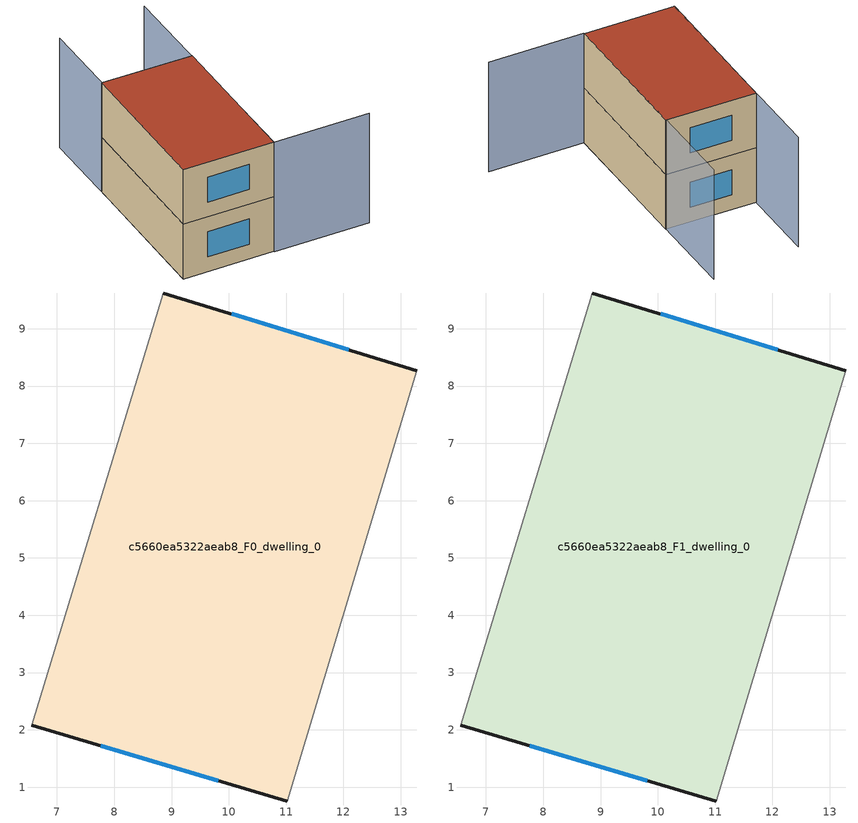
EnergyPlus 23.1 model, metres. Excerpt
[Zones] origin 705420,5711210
c5660ea5322aeab8_F0_dwelling_0
 floor ground (EU_floor_Construction): 13.28,8.27 11.02,0.76 6.56,2.08 8.86,9.62 z0
 wall outside (EU_wall_Construction): 13.28,8.27 8.86,9.62 / 6.56,2.08 11.02,0.76 z0:3
 wall adiabatic (EU_wall_Construction): 11.02,0.76 13.28,8.27 / 8.86,9.62 6.56,2.08 z0:3
 window (EU_Window_Construction): 12.09,8.63 10.05,9.26 / 7.76,1.72 9.82,1.11 z0.81:2.19
c5660ea5322aeab8_F1_dwelling_0
 floor to c5660ea5322aeab8_F0_dwelling_0 (EU_floor_Construction): 13.28,8.27 11.02,0.76 6.56,2.08 8.86,9.62 z3
 wall outside (EU_wall_Construction): 13.28,8.27 8.86,9.62 / 6.56,2.08 11.02,0.76 z3:6
 wall adiabatic (EU_wall_Construction): 11.02,0.76 13.28,8.27 / 8.86,9.62 6.56,2.08 z3:6
 window (EU_Window_Construction): 12.09,8.63 10.05,9.26 / 7.76,1.72 9.82,1.11 z3.81:5.19
 roof outside (EU_roof_Construction): 11.02,0.76 13.28,8.27 8.86,9.62 6.56,2.08 z6
shading: 15.7,-0.66 11.01,0.73 / 11.01,0.73 14.54,12.61 / 10,13.48 6.61,2.06 z0:6
[Building]
EU S2 Campaign: North Axis=0; Terrain=City; Solar Distribution=FullExterior
[Site:Location]
London: Latitude=51.5; Longitude=-0.5; Time Zone=0; Elevation=25
[SizingPeriod:WeatherFileDays]
AnnualSizingPeriod: Begin Month=1; Begin Day of Month=1; End Month=12; End Day of Month=31; Day of Week for Start Day=Monday; Use Weather File Daylight Saving Period=No; Use Weather File Rain and Snow Indicators=No
[MATERIAL]
EU_InternalMass_Material: Roughness=MediumRough; Thickness=0.1; Conductivity=1; Density=1800; Specific Heat=900; Thermal Absorptance=0.9; Solar Absorptance=0.7; Visible Absorptance=0.7
[MATERIAL:NOMASS] Roughness=MediumRough; Thermal Absorptance=0.9; Solar Absorptance=0.7; Visible Absorptance=0.7
Name | Thermal Resistance
EU_wall_NoMass | 0.555556
EU_roof_NoMass | 0.510204
EU_floor_NoMass | 1.68919
[WINDOWMATERIAL:SIMPLEGLAZINGSYSTEM]
EU_Window_SimpleGlazing: UFactor=3.96; Solar Heat Gain Coefficient=0.85; Visible Transmittance=0.85
[CONSTRUCTION]
EU_wall_Construction: EU_wall_NoMass
EU_roof_Construction: EU_roof_NoMass
EU_floor_Construction: EU_floor_NoMass
EU_Window_Construction: EU_Window_SimpleGlazing
EU_InternalMass_Construction: EU_InternalMass_Material
[ZONE] Type=1; Multiplier=1; Ceiling Height=autocalculate; Floor Area=autocalculate; Part of Total Floor Area=Yes
Name | Volume
c5660ea5322aeab8_F0_dwelling_0 | 109.535
c5660ea5322aeab8_F1_dwelling_0 | 109.536
[INTERNALMASS] Construction=EU_InternalMass_Construction; Surface Area=36.5116
Name | Zone or ZoneList
c5660ea5322aeab8_F0_dwelling_0_EU_InternalMass | c5660ea5322aeab8_F0_dwelling_0
c5660ea5322aeab8_F1_dwelling_0_EU_InternalMass | c5660ea5322aeab8_F1_dwelling_0
[OTHEREQUIPMENT] Fuel Type=Electricity; Design Level Calculation Method=Watts/Area; Power per Zone Floor Area=1; Fraction Latent=0; Fraction Radiant=0; Fraction Lost=0; Carbon Dioxide Generation Rate=0; EndUse Subcategory=EU_Step8_InternalGains
Name | Zone or ZoneList or Space or SpaceList | Schedule
EU_Step8_InternalGain_c5660ea5322aeab8_F0_dwelling_0_f000 | c5660ea5322aeab8_F0_dwelling_0 | EU_Step8_GainSchedule_c5660ea5322aeab8_F0_dwelling_0_f000
EU_Step8_InternalGain_c5660ea5322aeab8_F1_dwelling_0_f000 | c5660ea5322aeab8_F1_dwelling_0 | EU_Step8_GainSchedule_c5660ea5322aeab8_F1_dwelling_0_f000
[ZONEVENTILATION:DESIGNFLOWRATE] Schedule=EU_AlwaysOn; Design Flow Rate Calculation Method=AirChanges/Hour; Air Changes per Hour=0.48; Ventilation Type=Natural; Fan Pressure Rise=0; Fan Total Efficiency=1; Constant Term Coefficient=1; Temperature Term Coefficient=0; Velocity Term Coefficient=0; Velocity Squared Term Coefficient=0; Minimum Indoor Temperature=-100; Maximum Indoor Temperature=100; Delta Temperature=-100; Minimum Outdoor Temperature=-100; Maximum Outdoor Temperature=100; Maximum Wind Speed=40
Name | Zone or ZoneList or Space or SpaceList
EU_ConstantAir_c5660ea5322aeab8_F0_dwelling_0 | c5660ea5322aeab8_F0_dwelling_0
EU_ConstantAir_c5660ea5322aeab8_F1_dwelling_0 | c5660ea5322aeab8_F1_dwelling_0
[HVACTEMPLATE:THERMOSTAT] Constant Heating Setpoint=20; Constant Cooling Setpoint=50
EU_HeatOnly_c5660ea5322aeab8_F0_dwelling_0; EU_HeatOnly_c5660ea5322aeab8_F1_dwelling_0
[HVACTEMPLATE:ZONE:IDEALLOADSAIRSYSTEM] System Availability Schedule=EU_AlwaysOn; Maximum Heating Supply Air Temperature=50; Minimum Cooling Supply Air Temperature=13; Maximum Heating Supply Air Humidity Ratio=0.0156; Minimum Cooling Supply Air Humidity Ratio=0.0077; Heating Limit=NoLimit; Cooling Limit=NoLimit; Heating Availability Schedule=EU_AlwaysOn; Cooling Availability Schedule=EU_CoolingOff; Dehumidification Control Type=ConstantSensibleHeatRatio; Cooling Sensible Heat Ratio=0.7; Dehumidification Setpoint=60; Humidification Control Type=None; Humidification Setpoint=30; Outdoor Air Method=None; Outdoor Air Flow Rate per Person=0.00944; Outdoor Air Flow Rate per Zone Floor Area=0; Outdoor Air Flow Rate per Zone=0; Demand Controlled Ventilation Type=None; Outdoor Air Economizer Type=NoEconomizer; Heat Recovery Type=None; Sensible Heat Recovery Effectiveness=0.7; Latent Heat Recovery Effectiveness=0.65
Name | Template Thermostat
c5660ea5322aeab8_F0_dwelling_0 | EU_HeatOnly_c5660ea5322aeab8_F0_dwelling_0
c5660ea5322aeab8_F1_dwelling_0 | EU_HeatOnly_c5660ea5322aeab8_F1_dwelling_0
[SIZING:ZONE] Zone Cooling Design Supply Air Temperature Input Method=SupplyAirTemperature; Zone Cooling Design Supply Air Temperature=13; Zone Heating Design Supply Air Temperature Input Method=SupplyAirTemperature; Zone Heating Design Supply Air Temperature=50; Zone Cooling Design Supply Air Humidity Ratio=0.008; Zone Heating Design Supply Air Humidity Ratio=0.008; Cooling Design Air Flow Method=DesignDay; Cooling Design Air Flow Rate=0; Cooling Minimum Air Flow per Zone Floor Area=0.000762; Cooling Minimum Air Flow=0; Cooling Minimum Air Flow Fraction=0.2; Heating Design Air Flow Method=DesignDay; Heating Design Air Flow Rate=0; Heating Maximum Air Flow per Zone Floor Area=0.002032; Heating Maximum Air Flow=0.141576; Heating Maximum Air Flow Fraction=0.3; Account for Dedicated Outdoor Air System=No; Dedicated Outdoor Air System Control Strategy=NeutralSupplyAir; Dedicated Outdoor Air Low Setpoint Temperature for Design=autosize; Dedicated Outdoor Air High Setpoint Temperature for Design=autosize; Zone Load Sizing Method=Sensible Load Only No Latent Load; Zone Latent Cooling Design Supply Air Humidity Ratio Input Method=HumidityRatioDifference; Zone Cooling Design Supply Air Humidity Ratio Difference=0.005; Zone Latent Heating Design Supply Air Humidity Ratio Input Method=HumidityRatioDifference; Zone Humidification Design Supply Air Humidity Ratio Difference=0.005
c5660ea5322aeab8_F0_dwelling_0; c5660ea5322aeab8_F1_dwelling_0
[SCHEDULE:CONSTANT]
Name | Hourly Value
EU_AlwaysOn | 1
EU_CoolingOff | 0
[SCHEDULE:FILE] Column Number=1; Rows to Skip at Top=0; Number of Hours of Data=8760; Column Separator=Comma; Interpolate to Timestep=No; Minutes per Item=60; Adjust Schedule for Daylight Savings=Yes
Name | File
EU_Step8_GainSchedule_c5660ea5322aeab8_F0_dwelling_0_f000 | ../../schedules/c5660ea5322aeab8/c5660ea5322aeab8_F0_dwelling_0_f000_gain.csv
EU_Step8_GainSchedule_c5660ea5322aeab8_F1_dwelling_0_f000 | ../../schedules/c5660ea5322aeab8/c5660ea5322aeab8_F1_dwelling_0_f000_gain.csv
